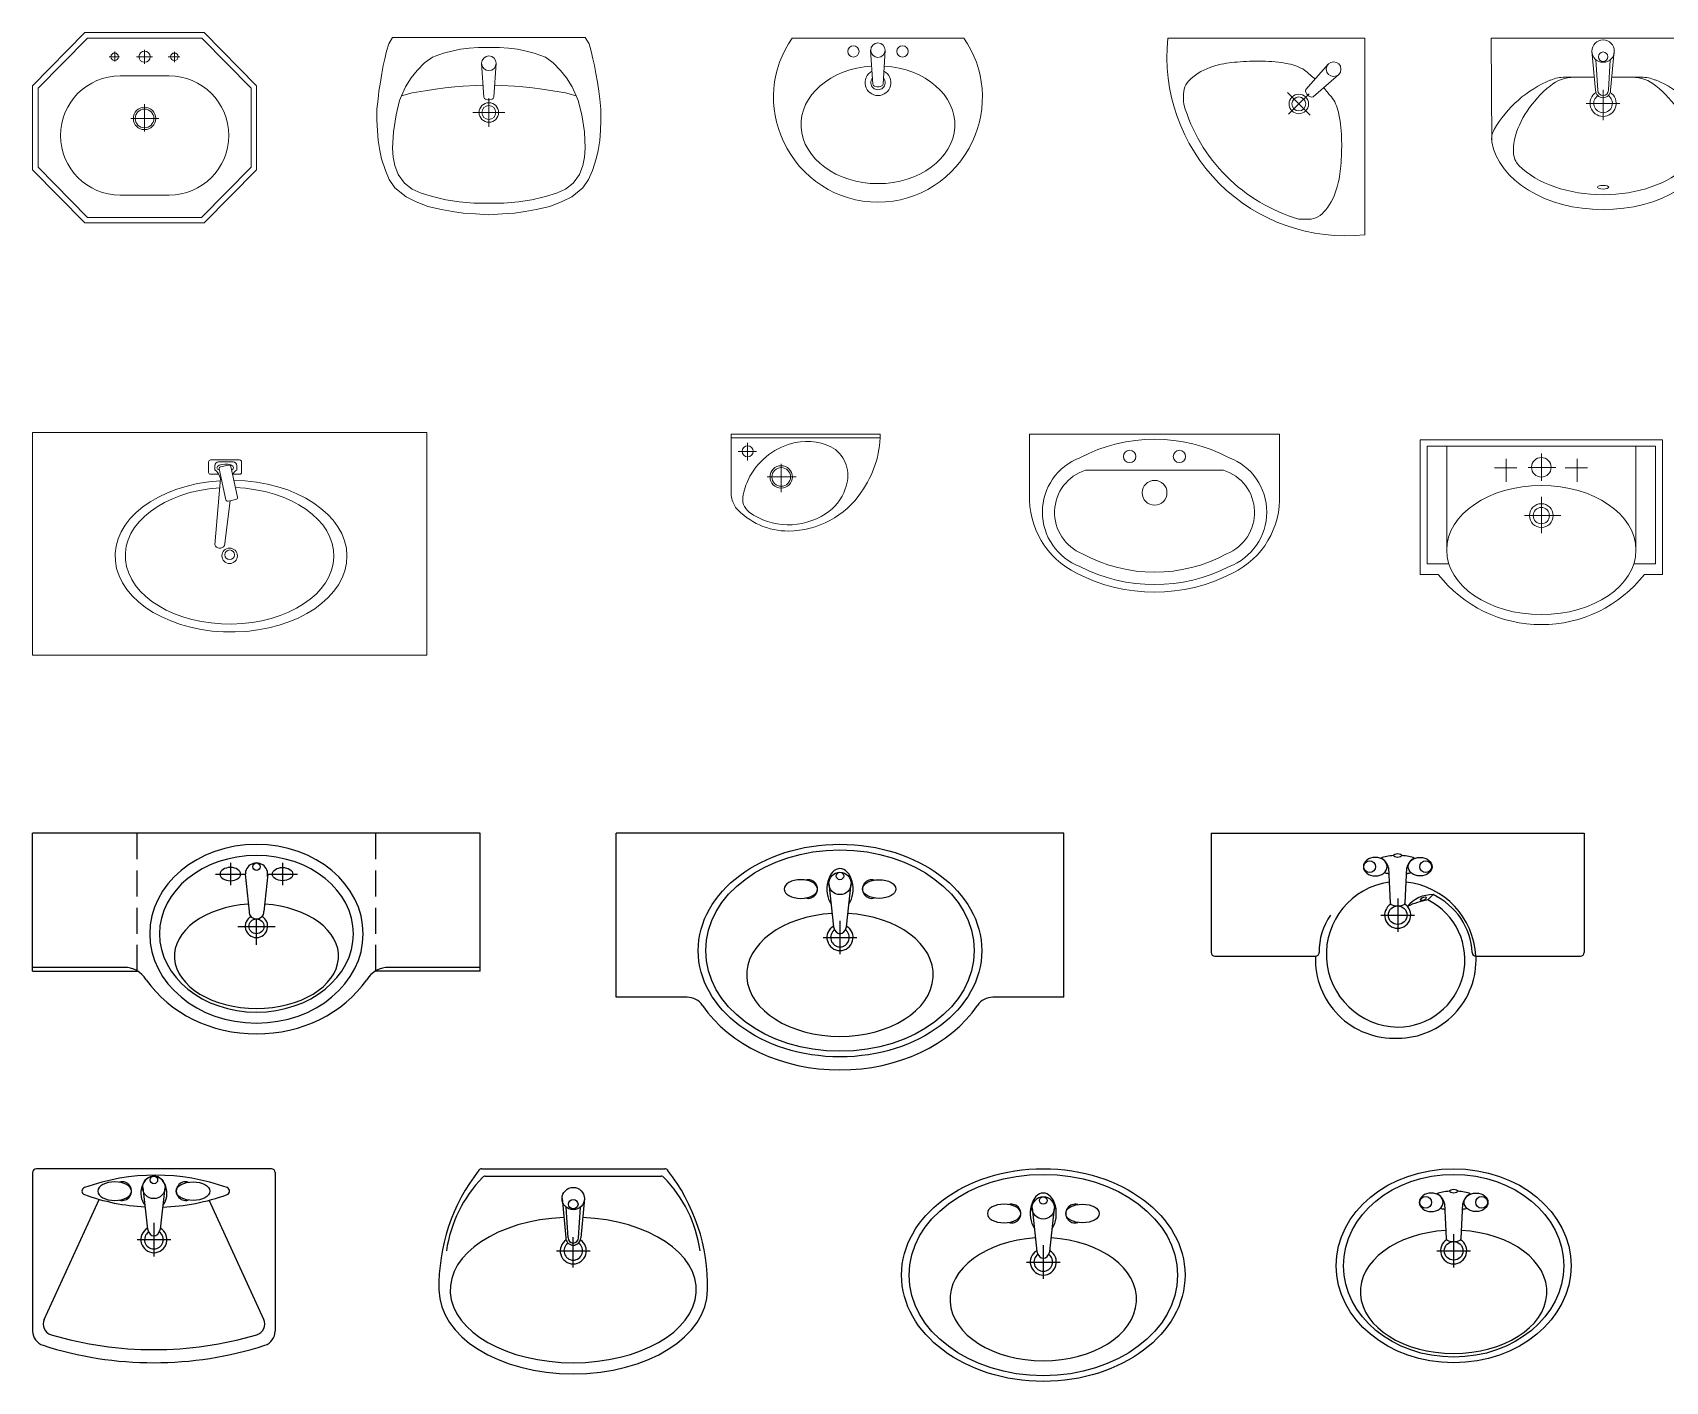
# Model space of a CAD drawing. Header units: millimetres. Extents: x 4027 to 17330, y 1997 to 8899.
# Drawn here: x 4027 to 8404, y 5283 to 8899 of the extents above; entities that cross this region are included whole.
import ezdxf

# ---------------------------------------------------------------- set-up
doc = ezdxf.new("R2010")
doc.units = ezdxf.units.MM

# ---------------------------------------------------------------- blocks, each defined once
blk = doc.blocks.new('$@$_rakovina_ugol')
at = {"lineweight": 13}
for p, q in [((-547.5, -20), (-20, -20)), ((-20, -20), (-20, -547.5)), ((-117.3, -89.4), (-177.5, -158.1)), ((-89.4, -117.3), (-158.1, -177.5)), ((-196.6, -196.6), (-227, -166.2)), ((-196.6, -196.6), (-169.3, -169.3)), ((-177.5, -158.1), (-178.6, -161.9)), ((-178.6, -161.9), (-177.7, -165)), ((-177.7, -165), (-174.8, -170.8)), ((-174.8, -170.8), (-172.8, -172.8)), ((-170.8, -174.8), (-172.8, -172.8)), ((-165, -177.7), (-170.8, -174.8)), ((-196.6, -196.6), (-223.9, -223.9)), ((-196.6, -196.6), (-166.2, -227)), ((-161.9, -178.6), (-165, -177.7)), ((-158.1, -177.5), (-161.9, -178.6))]:
    blk.add_line(p, q, dxfattribs=at)
at = {"lineweight": 9}
blk.add_circle((-103.3, -103.3), 19.7, dxfattribs=at)
at = {"lineweight": 0}
for radius in [26.2, 18.7]:
    blk.add_circle((-196.6, -196.6), radius, dxfattribs=at)
at = {"lineweight": 13}
blk.add_arc((-70.6, -70.6), 479.6, 173.9424, 276.0576, dxfattribs=at)
at = {"lineweight": 9}
for start, end in [(196.2213, 225), (225, 253.7787)]:
    blk.add_arc((-70.6, -70.6), 452.5, start, end, dxfattribs=at)
for points in [[(-505.1, -197), (-506.3, -178.5), (-508.1, -150.1), (-471, -113.6), (-423.4, -91.7), (-358.9, -82.8), (-293.8, -80.7), (-232.3, -84.9), (-185.6, -100.1), (-170.1, -116.2), (-156.2, -127.1), (-152.6, -129.7)], [(-197, -505.1), (-178.5, -506.3), (-150.1, -508.1), (-113.6, -471), (-91.7, -423.4), (-82.8, -358.9), (-80.7, -293.8), (-84.9, -232.3), (-100.1, -185.6), (-117.4, -169.8), (-127.1, -156.2), (-129.7, -152.6)]]:
    blk.add_open_spline(points, degree=3, knots=[0, 0, 0, 0, 52.011921, 80.07141, 149.093459, 206.619809, 274.043415, 344.149976, 392.541479, 414.710725, 428.0621, 428.0621, 428.0621, 428.0621], dxfattribs=at)
blk = doc.blocks.new('$@$_rakovina5')
at = {"lineweight": 13}
for p, q in [((-230, -20), (230, -20)), ((-19.7, -52.4), (-13.7, -143.6)), ((19.7, -52.4), (13.7, -143.6)), ((-13.7, -143.6), (-11.9, -147.1)), ((-11.9, -147.1), (-9, -148.6)), ((-9, -148.6), (-2.9, -150.7)), ((-2.9, -150.7), (0, -150.7)), ((2.9, -150.7), (0, -150.7)), ((9, -148.6), (2.9, -150.7)), ((11.9, -147.1), (9, -148.6)), ((13.7, -143.6), (11.9, -147.1))]:
    blk.add_line(p, q, dxfattribs=at)
for centre, radius in [((-65.8, -55.7), 15.2), ((0, -52.4), 19.3), ((65.8, -55.7), 15.2)]:
    blk.add_circle(centre, radius, dxfattribs=at)
for centre, radius, start, end in [((-4.8, -178.2), 275.2, 144.9147, 205.5417), ((4.8, -178.2), 275.2, 334.4583, 35.0853), ((0, -182.1), 277.9, 204.3749, 335.6251)]:
    blk.add_arc(centre, radius, start, end, dxfattribs=at)
at = {"lineweight": 5}
for radius, start, end in [(34.5, 117.6597, 62.3403), (19.1, 140.7325, 39.2675)]:
    blk.add_arc((0, -139.5), radius, start, end, dxfattribs=at)
at = {"lineweight": 5, "extrusion": (0, 0, -1)}
blk.add_ellipse((0, -252.3), major_axis=(206.2, 0), ratio=0.765899, start_param=4.794604, end_param=10.913359, dxfattribs=at)
blk = doc.blocks.new('$@$_rakovina4')
at = {"lineweight": 13}
for p, q in [((-268.5, -36.5), (-274.3, -56.2)), ((-258, -20), (-268.5, -36.5)), ((-258, -20), (0, -20)), ((258, -20), (0, -20)), ((258, -20), (268.5, -36.5)), ((268.5, -36.5), (274.3, -56.2)), ((-279, -77), (-283.5, -95)), ((-274.3, -56.2), (-279, -77)), ((274.3, -56.2), (279, -77)), ((279, -77), (283.5, -95)), ((-286.9, -116.6), (-290.9, -139.4)), ((-283.5, -95), (-286.9, -116.6)), ((-19.7, -89), (-13.7, -180.2)), ((19.7, -89), (13.7, -180.2)), ((283.5, -95), (286.9, -116.6)), ((286.9, -116.6), (290.9, -139.4)), ((-294.6, -163.4), (-297, -184.9)), ((-290.9, -139.4), (-294.6, -163.4)), ((290.9, -139.4), (294.6, -163.4)), ((294.6, -163.4), (297, -184.9)), ((-297, -184.9), (-300, -211.9)), ((-300, -211.9), (-300, -241.9)), ((-13.7, -180.2), (-11.9, -183.6)), ((-11.9, -183.6), (-9, -185.2)), ((-9, -185.2), (-2.9, -187.3)), ((-2.9, -187.3), (0, -187.3)), ((0, -220.9), (0, -182.3)), ((2.9, -187.3), (0, -187.3)), ((9, -185.2), (2.9, -187.3)), ((11.9, -183.6), (9, -185.2)), ((13.7, -180.2), (11.9, -183.6)), ((297, -184.9), (300, -211.9)), ((300, -211.9), (300, -241.9)), ((-300, -241.9), (-299, -269.2)), ((0, -220.9), (-43, -220.9)), ((0, -220.9), (0, -259.5)), ((0, -220.9), (43, -220.9)), ((300, -241.9), (299, -269.2)), ((-299, -269.2), (-297, -295.6)), ((-297, -295.6), (-292.5, -322.9)), ((297, -295.6), (292.5, -322.9)), ((299, -269.2), (297, -295.6)), ((-292.5, -322.9), (-288, -345.3)), ((-288, -345.3), (-277.5, -376.8)), ((288, -345.3), (277.5, -376.8)), ((292.5, -322.9), (288, -345.3)), ((-277.5, -376.8), (-267, -400.8)), ((277.5, -376.8), (267, -400.8)), ((-267, -400.8), (-252, -422.6)), ((-252, -422.6), (-222.1, -446.9)), ((252, -422.6), (222.1, -446.9)), ((267, -400.8), (252, -422.6)), ((-222.1, -446.9), (-196.5, -459.3)), ((-196.5, -459.3), (-163.5, -472.8)), ((-163.5, -472.8), (-127, -481.3)), ((-127, -481.3), (-97.5, -486.3)), ((127, -481.3), (97.5, -486.3)), ((163.5, -472.8), (127, -481.3)), ((196.5, -459.3), (163.5, -472.8)), ((222.1, -446.9), (196.5, -459.3)), ((-97.5, -486.3), (-69, -490.8)), ((-69, -490.8), (-36.1, -492.9)), ((-36.1, -492.9), (0, -495.3)), ((36.1, -492.9), (0, -495.3)), ((69, -490.8), (36.1, -492.9)), ((97.5, -486.3), (69, -490.8))]:
    blk.add_line(p, q, dxfattribs=at)
at = {"lineweight": 5}
for p, q in [((-172.5, -87.5), (-192, -108.5)), ((-151.5, -72.5), (-172.5, -87.5)), ((-121.5, -62), (-151.5, -72.5)), ((-96, -56), (-121.5, -62)), ((-76.5, -51.5), (-96, -56)), ((-52.5, -48.5), (-76.5, -51.5)), ((-28.5, -47), (-52.5, -48.5)), ((0, -47), (-28.5, -47)), ((0, -47), (28.5, -47)), ((28.5, -47), (52.5, -48.5)), ((52.5, -48.5), (76.5, -51.5)), ((76.5, -51.5), (96, -56)), ((96, -56), (121.5, -62)), ((121.5, -62), (151.5, -72.5)), ((151.5, -72.5), (172.5, -87.5)), ((172.5, -87.5), (192, -108.5)), ((-208.5, -127.9), (-223.5, -151.9)), ((-192, -108.5), (-208.5, -127.9)), ((192, -108.5), (208.5, -127.9)), ((208.5, -127.9), (223.5, -151.9)), ((-223.5, -151.9), (-233.9, -176.1)), ((-205.5, -168.4), (-233.9, -176.1)), ((-171, -162.4), (-205.5, -168.4)), ((-143, -158.4), (-171, -162.4)), ((-117, -154.9), (-143, -158.4)), ((-91, -152.2), (-117, -154.9)), ((-69, -150.4), (-91, -152.2)), ((-33.7, -148.3), (-69, -150.4)), ((-15.9, -147.9), (-33.7, -148.3)), ((15.9, -147.9), (33.7, -148.3)), ((33.7, -148.3), (69, -150.4)), ((69, -150.4), (91, -152.2)), ((91, -152.2), (117, -154.9)), ((117, -154.9), (143, -158.4)), ((143, -158.4), (171, -162.4)), ((171, -162.4), (205.5, -168.4)), ((205.5, -168.4), (233.9, -176.1)), ((223.5, -151.9), (233.9, -176.1)), ((-239.2, -188.5), (-249, -227.6)), ((-233.9, -176.1), (-239.2, -188.5)), ((-233.9, -176.1), (-233.9, -176.1)), ((233.9, -176.1), (239.2, -188.5)), ((233.9, -176.1), (233.9, -176.1)), ((239.2, -188.5), (249, -227.6)), ((-249, -227.6), (-256.1, -272.5)), ((249, -227.6), (256.1, -272.5)), ((-256.1, -272.5), (-258, -316.9)), ((256.1, -272.5), (258, -316.9)), ((-258, -316.9), (-256.5, -340.9)), ((-256.5, -340.9), (-252, -363.3)), ((256.5, -340.9), (252, -363.3)), ((258, -316.9), (256.5, -340.9)), ((-252, -363.3), (-243, -387.3)), ((-243, -387.3), (-226.1, -410.4)), ((243, -387.3), (226.1, -410.4)), ((252, -363.3), (243, -387.3)), ((-226.1, -410.4), (-205.5, -426.3)), ((-205.5, -426.3), (-181.5, -436.8)), ((-181.5, -436.8), (-151.5, -445.8)), ((181.5, -436.8), (151.5, -445.8)), ((205.5, -426.3), (181.5, -436.8)), ((226.1, -410.4), (205.5, -426.3)), ((-151.5, -445.8), (-115.5, -454.8)), ((-115.5, -454.8), (-79.5, -460.8)), ((-79.5, -460.8), (-40.5, -463.8)), ((-40.5, -463.8), (-13.5, -463.8)), ((-13.5, -463.8), (0, -463.8)), ((13.5, -463.8), (0, -463.8)), ((40.5, -463.8), (13.5, -463.8)), ((79.5, -460.8), (40.5, -463.8)), ((115.5, -454.8), (79.5, -460.8)), ((151.5, -445.8), (115.5, -454.8))]:
    blk.add_line(p, q, dxfattribs=at)
at = {"lineweight": 13}
blk.add_circle((0, -89), 19.7, dxfattribs=at)
at = {"lineweight": 5}
for radius in [26.2, 18.7]:
    blk.add_circle((0, -220.9), radius, dxfattribs=at)
blk = doc.blocks.new('$@$_rakovina1')
at = {"lineweight": 13}
for p, q in [((325, -20), (-325, -20)), ((-325, -20), (-325, -380.5)), ((325, -380.5), (325, -20)), ((-93.9, -70.7), (-93.9, -132.6)), ((0, -56.4), (0, -129.9)), ((95.8, -70.7), (95.8, -132.6)), ((-125.9, -95.1), (-65.8, -95.1)), ((-35.3, -93.4), (38.8, -93.4)), ((63.9, -95.1), (124, -95.1)), ((0, -172.1), (0, -269.7)), ((-45.1, -222.8), (52.6, -222.8)), ((-325, -380.5), (-276.4, -380.5)), ((276.4, -380.5), (325, -380.5))]:
    blk.add_line(p, q, dxfattribs=at)
at = {"lineweight": 5}
for p, q in [((306.2, -36.9), (-306.2, -36.9)), ((-306.2, -36.9), (-306.2, -352.3)), ((-253.7, -36.9), (-253.7, -315.2)), ((253.7, -36.9), (253.7, -315.2)), ((306.2, -352.3), (306.2, -36.9)), ((-306.2, -352.3), (-247.8, -352.3)), ((247.8, -352.3), (306.2, -352.3))]:
    blk.add_line(p, q, dxfattribs=at)
at = {"lineweight": 13}
blk.add_circle((0, -93.2), 26.3, dxfattribs=at)
at = {"lineweight": 5}
for radius in [31.9, 21.8]:
    blk.add_circle((0, -222.8), radius, dxfattribs=at)
at = {"lineweight": 13}
blk.add_arc((0, -164), 351.1, 218.0661, 321.9339, dxfattribs=at)
at = {"lineweight": 5}
blk.add_ellipse((0, -315.2), major_axis=(-253.7, 0), ratio=0.682328, dxfattribs=at)
blk = doc.blocks.new('OPERA  600x510x850 ( врезная)')
at = {"lineweight": 13}
for p, q in [((-313.4, 14.6), (-453.4, -127.9)), ((-306.6, 0), (-438.8, -134.5)), ((-313.4, 14.6), (6.6, 14.6)), ((-306.6, 0), (0, 0)), ((0, 0), (132.3, -134.6)), ((6.6, 14.6), (146.6, -127.9)), ((-453.4, -352.9), (-453.4, -127.9)), ((-453.4, -240.4), (-453.4, -127.9)), ((146.6, -127.9), (146.6, -352.9)), ((-438.8, -244.1), (-438.8, -134.5)), ((-438.8, -346.4), (-438.8, -134.5)), ((132.3, -134.6), (132.3, -346.2)), ((-438.8, -346.4), (-306.4, -481.1)), ((-0.3, -481.1), (132.3, -346.2)), ((-453.4, -352.9), (-313.4, -495.4)), ((6.6, -495.4), (146.6, -352.9)), ((-0.3, -481.1), (-306.4, -481.1)), ((6.6, -495.4), (-313.4, -495.4))]:
    blk.add_line(p, q, dxfattribs=at)
at = {"lineweight": 5}
for p, q in [((-233.4, -36.4), (-233.4, -62.8)), ((-153.4, -31.5), (-153.4, -68.7)), ((-73.4, -36.9), (-73.4, -64.4)), ((-247.9, -50), (-220.4, -50)), ((-175.1, -50), (-132.4, -50)), ((-90.3, -50), (-58.5, -50)), ((-87.7, -101.2), (-218.8, -101.2)), ((-189.9, -215.4), (-115.2, -215.4)), ((-153.4, -177.5), (-153.4, -250.9)), ((-87.7, -421.1), (-218.8, -421.1))]:
    blk.add_line(p, q, dxfattribs=at)
for centre, radius in [((-233.4, -50), 10), ((-153.3, -50), 15), ((-73.4, -50), 10), ((-153.4, -215.4), 30)]:
    blk.add_circle(centre, radius, dxfattribs=at)
at = {"lineweight": 13}
blk.add_circle((-153.4, -215.4), 25, dxfattribs=at)
at = {"lineweight": 5}
for centre, radius, start, end in [((-218.8, -261.1), 159.9, 90, 270), ((-87.7, -261.2), 160, 270, 90)]:
    blk.add_arc(centre, radius, start, end, dxfattribs=at)
blk = doc.blocks.new('OBLIC 400x260x850')
at = {"lineweight": 13}
for p, q in [((-400, 0), (0, 0)), ((-399.8, -165), (-400, 0))]:
    blk.add_line(p, q, dxfattribs=at)
at = {"lineweight": 5}
for p, q in [((-400, -10), (0, -10)), ((-355.6, -46.3), (-355.6, -23.1)), ((-355.6, -23.1), (-355.6, -70.5)), ((-331.9, -46.8), (-380.8, -46.8)), ((-355.6, -70.5), (-355.6, -46.8)), ((-355.6, -46.8), (-331.9, -46.8)), ((-265.6, -80.1), (-265.6, -155.6)), ((-265.6, -115), (-265.6, -80.1)), ((-303.7, -115), (-225.2, -115))]:
    blk.add_line(p, q, dxfattribs=at)
for centre, radius in [((-355.6, -46.3), 15), ((-265.6, -115), 30)]:
    blk.add_circle(centre, radius, dxfattribs=at)
at = {"lineweight": 13}
blk.add_circle((-265.6, -115), 25, dxfattribs=at)
for centre, radius, start, end in [((-187.9, -204.6), 185.9, 102.4843, 150.5934), ((-196.9, -166.1), 146.4, 58.3919, 102.3071), ((-177.2, -111.3), 90.2, 336.7787, 50.7607), ((-273.3, 3.5), 273.3, 324.4032, 359.2657), ((-136.1, -220.5), 239, 153.3637, 165.9703), ((-315.6, -151.8), 85.2, 188.9188, 211.6265), ((-321.7, -172.6), 47.4, 167.8225, 231.3834), ((-247, -24), 236, 270.3569, 326.1112), ((-209.7, -110.1), 121.2, 301.2627, 342.3167), ((-246.7, -70.7), 189.4, 221.641, 270.3538), ((-246.1, -62.2), 181.1, 234.4868, 303.2386)]:
    blk.add_arc(centre, radius, start, end, dxfattribs=at)
blk = doc.blocks.new('rr3r3')
at = {"lineweight": 0}
for p, q in [((753974.7, 138748.5), (753976.7, 138470)), ((753974.7, 138748.5), (754574.7, 138748.5)), ((754244.7, 138713.5), (754254.7, 138608.5)), ((754304.7, 138713.5), (754294.7, 138608.5)), ((754260.6, 138608.5), (754255.5, 138690.5)), ((754288.9, 138608.5), (754293.9, 138690.5)), ((754199.7, 138643.5), (754172.4, 138643.5)), ((754196.7, 138643.5), (754251.4, 138643.5)), ((754298.1, 138643.5), (754377.1, 138643.5)), ((754349.7, 138643.5), (754377.1, 138643.5)), ((754229.7, 138573.5), (754319.7, 138573.5)), ((754274.7, 138528.8), (754274.7, 138609.9)), ((754034.7, 138454.3), (754034.7, 138442.1)), ((754514.7, 138454.3), (754514.7, 138442.1))]:
    blk.add_line(p, q, dxfattribs=at)
blk.add_lwpolyline([(754574.7, 138748.5), (754572.8, 138470)], dxfattribs=at)
for centre, radius in [((754274.7, 138713.5), 30), ((754274.7, 138698.5), 12.7)]:
    blk.add_circle(centre, radius, dxfattribs=at)
for centre, radius, start, end in [((754251.6, 138349.1), 310, 112.1614, 150.1785), ((754196.7, 138543.5), 100, 90, 129.3222), ((754172.4, 138543.5), 100, 90, 112.1614), ((754352.8, 138543.5), 100, 50.6778, 90), ((754377.1, 138543.5), 100, 67.8386, 90), ((754297.9, 138349.1), 310, 29.8215, 67.8386), ((754274.7, 138573.5), 35, 123.2031, 56.7969), ((754274.7, 138573.5), 25, 124.0477, 55.9523), ((754274.7, 138608.5), 20, 180, 0), ((754274.7, 138608.5), 14.1, 180, 0), ((754026, 138478.3), 50, 150.1785, 189.5876), ((754523.5, 138478.3), 50, 350.4124, 29.8215), ((754134.7, 138454.3), 100, 167.0343, 180), ((754084.7, 138442.1), 50, 180, 224.7462), ((754464.7, 138442.1), 50, 315.2538, 0), ((754464.7, 138442.1), 50, 315.2538, 0), ((754414.7, 138454.3), 100, 0, 12.9657)]:
    blk.add_arc(centre, radius, start, end, dxfattribs=at)
for major_axis, ratio, start_param, end_param in [((224.2, 126.5), 0.720868, 1.808292, 2.55961), ((300, 0), 0.683333, -3.026676, -1.570796), ((265, 0), 0.622642, -2.588658, -1.570796)]:
    blk.add_ellipse((754274.7, 138493.5), major_axis=major_axis, ratio=ratio, start_param=start_param, end_param=end_param, dxfattribs=at)
at = {"lineweight": 0, "extrusion": (0, 0, -1)}
for major_axis, ratio, start_param, end_param in [((-224.2, 126.5), 0.720868, 1.808292, 2.55961), ((-300, 0), 0.683333, -3.026676, -1.570796), ((-265, 0), 0.622642, -2.588658, -1.570796)]:
    blk.add_ellipse((754274.7, 138493.5), major_axis=major_axis, ratio=ratio, start_param=start_param, end_param=end_param, dxfattribs=at)
at = {"lineweight": 0}
blk.add_ellipse((754274.7, 138348.5), major_axis=(-15, 0), ratio=0.333333, dxfattribs=at)
blk = doc.blocks.new('frfrg')
at = {"lineweight": 0}
for p, q in [((752737.1, 137525.7), (752737.1, 137686.8)), ((752737.1, 137686.8), (753407.6, 137686.8)), ((753407.6, 137525.7), (753407.6, 137686.8)), ((752887.5, 137589.8), (753257.3, 137589.8))]:
    blk.add_line(p, q, dxfattribs=at)
for centre, radius in [((753005.7, 137626.8), 16.7), ((753139, 137626.8), 16.7), ((753072.4, 137529.2), 33.3)]:
    blk.add_circle(centre, radius, dxfattribs=at)
for centre, radius, start, end in [((753072.4, 137244.7), 428.3, 62.1513, 117.8487), ((752927.7, 137477.5), 156.1, 110.7975, 249.2084), ((753217, 137477.5), 156.1, 290.7916, 69.2025), ((752923.3, 137476.3), 119.1, 107.5243, 248.3573), ((753221.4, 137476.3), 119.1, 291.6427, 72.4757), ((752961.4, 137515.7), 224.4, 177.4434, 244.0472), ((753183.4, 137515.7), 224.4, 295.9528, 2.5566), ((753072.4, 137719.7), 403.3, 241.4106, 298.5894), ((753072.4, 137719.7), 456.6, 242.7305, 297.2695), ((753072.4, 137719.7), 436.6, 242.7305, 297.2695)]:
    blk.add_arc(centre, radius, start, end, dxfattribs=at)
blk = doc.blocks.new('343483')
at = {"color": 0}
for p, q in [((-30, -105), (-17.3, -221.5)), ((17.3, -221.5), (30, -105)), ((0, -205), (0, -295)), ((-45, -250), (45, -250))]:
    blk.add_line(p, q, dxfattribs=at)
for centre, radius in [((0, -105), 30), ((0, -85), 10)]:
    blk.add_circle(centre, radius, dxfattribs=at)
for centre, radius, start, end in [((-85, -120), 25, 253.3985, 106.6015), ((85, -120), 25, 73.3985, 286.6015), ((0, -250), 35, 119.9855, 60.0144), ((0, -250), 25, 124.751, 55.2487)]:
    blk.add_arc(centre, radius, start, end, dxfattribs=at)
for centre, major_axis, ratio in [((0, -285), (-380, 0), 0.75), ((0, -285), (-360, 0), 0.75), ((105, -120), (-45, 0), 0.555556)]:
    blk.add_ellipse(centre, major_axis=major_axis, ratio=ratio, dxfattribs=at)
for centre, major_axis, ratio, start_param, end_param in [((0, -120), (0, -55), 0.636364, 0.755494, 5.527693), ((0, -350), (-250, 0), 0.66, -1.487735, 4.629234), ((0, -210), (0, 30), 0.624113, 1.963897, 4.319284)]:
    blk.add_ellipse(centre, major_axis=major_axis, ratio=ratio, start_param=start_param, end_param=end_param, dxfattribs=at)
at = {"color": 0, "extrusion": (0, 0, -1)}
blk.add_ellipse((-105, -120), major_axis=(45, 0), ratio=0.555556, dxfattribs=at)
blk = doc.blocks.new('32424')
at = {"color": 0}
for p, q in [((-24.6, -93.3), (-20.1, -187.2)), ((20.1, -187.2), (24.6, -93.3)), ((0, -175), (0, -265)), ((-45, -220), (45, -220))]:
    blk.add_line(p, q, dxfattribs=at)
for centre, radius in [((-75, -90), 15.8), ((75, -90), 15.8), ((0, -220), 25)]:
    blk.add_circle(centre, radius, dxfattribs=at)
for centre, radius, start, end in [((-60.7, -100.4), 36.8, 11.1053, 65.0233), ((60.7, -100.4), 36.8, 114.9767, 168.872), ((-26.4, -110.5), 2.63, 354.2171, 83.9124), ((26.4, -110.5), 2.63, 96.0876, 185.7829), ((0, -220), 35, 122.3834, 57.6166), ((-15.1, -187), 5, 182.7195, 244.4376), ((15.1, -187), 5, 295.5626, 357.2792)]:
    blk.add_arc(centre, radius, start, end, dxfattribs=at)
at = {"color": 0, "extrusion": (0, 0, -1)}
blk.add_ellipse((-60, -90), major_axis=(32, 0), ratio=0.780869, dxfattribs=at)
at = {"color": 0}
for centre, major_axis, ratio, start_param, end_param in [((0, -85), (-65, 0), 0.384615, -1.398412, -0.80273), ((0, -85), (-65, 0), 0.384615, -2.338863, -1.743181), ((0, -85), (-65, 0), 0.384615, 0.989338, 1.1639), ((0, -85), (-65, 0), 0.384615, 1.945703, 1.947072), ((0, -85), (-65, 0), 0.384615, 1.977693, 2.152255), ((0, -330), (-250, 0), 0.66, -1.487735, 4.629234), ((0, -180), (26.7, 0), 0.563748, -2.274391, -0.867198)]:
    blk.add_ellipse(centre, major_axis=major_axis, ratio=ratio, start_param=start_param, end_param=end_param, dxfattribs=at)
for centre, major_axis, ratio in [((0, -60), (11.2, 0), 0.447214), ((60, -90), (-32, 0), 0.780869), ((0, -260), (-315, 0), 0.825397), ((0, -260), (-295, 0), 0.830508)]:
    blk.add_ellipse(centre, major_axis=major_axis, ratio=ratio, dxfattribs=at)
at = {"color": 0, "extrusion": (0, 0, -1)}
blk.add_ellipse((0, -85), major_axis=(65, 0), ratio=0.384615, start_param=1.945703, end_param=1.947072, dxfattribs=at)
blk = doc.blocks.new('54343')
at = {"color": 0}
for p, q in [((600, 0), (-600, 0)), ((-320, -70), (-320, 0)), ((320, -70), (320, 0)), ((-600, -370), (-600, 0)), ((-320, -50), (-320, 0)), ((320, -50), (320, 0)), ((600, -370), (600, 0)), ((-70, -80), (-70, -140)), ((70, -80), (70, -140)), ((-320, -170), (-320, -100)), ((-110, -110), (-30, -110)), ((-30, -110), (-20, -210)), ((30, -110), (20, -210)), ((30, -110), (110, -110)), ((320, -170), (320, -100)), ((-320, -270), (-320, -200)), ((320, -270), (320, -200)), ((-50, -250), (50, -250)), ((0, -300), (0, -230)), ((-320, -370), (-320, -300)), ((320, -370), (320, -300)), ((-355.1, -360), (-600, -360)), ((-600, -370), (-320, -370)), ((600, -370), (320, -370)), ((600, -360), (355.1, -360))]:
    blk.add_line(p, q, dxfattribs=at)
for centre, radius in [((0, -90), 10), ((0, -250), 20)]:
    blk.add_circle(centre, radius, dxfattribs=at)
for centre, radius, start, end in [((0, -110), 30, 348.5788, 191.4212), ((0, -210), 20, 180, 0), ((0, -250), 30, 118.955, 61.045), ((-355.1, -430), 70, 31.9001, 90), ((355.1, -430), 70, 90, 148.0999)]:
    blk.add_arc(centre, radius, start, end, dxfattribs=at)
for centre, major_axis, ratio, start_param, end_param in [((0, -270), (286.1, 0), 0.837064, 3.141593, 9.424778), ((0, -270), (260, 0), 0.807692, 3.141593, 9.424778), ((-70, -110), (-27.5, 0), 0.645918, -1.570796, 4.712389), ((70, -110), (27.5, 0), 0.645918, 1.570796326794874, 7.85398163397446), ((0, -330), (-220, 0), 0.636364, -1.470947, 4.61254), ((0, -240), (344.4, 0), 0.866228, 3.680069, 5.744709)]:
    blk.add_ellipse(centre, major_axis=major_axis, ratio=ratio, start_param=start_param, end_param=end_param, dxfattribs=at)
blk = doc.blocks.new('534')
for p, q in [((-600, -440), (-600, 0)), ((600, 0), (-600, 0)), ((600, -440), (600, 0)), ((-30, -135), (-17.3, -251.5)), ((17.3, -251.5), (30, -135)), ((0, -235), (0, -325)), ((-45, -280), (45, -280)), ((-410, -440), (-600, -440)), ((600, -440), (410, -440))]:
    blk.add_line(p, q)
for centre, radius in [((0, -135), 30), ((0, -115), 10)]:
    blk.add_circle(centre, radius)
for centre, radius, start, end in [((-85, -150), 25, 253.3985, 106.6015), ((85, -150), 25, 73.3985, 286.6015), ((0, -280), 35, 119.9855, 60.0144), ((0, -280), 25, 124.751, 55.2487), ((-410, -490), 50, 33.8793, 90), ((410, -490), 50, 90, 146.1207)]:
    blk.add_arc(centre, radius, start, end)
for centre, major_axis, ratio in [((0, -315), (-380, 0), 0.75), ((0, -315), (-360, 0), 0.75), ((105, -150), (-45, 0), 0.555556)]:
    blk.add_ellipse(centre, major_axis=major_axis, ratio=ratio)
at = {"extrusion": (0, 0, -1)}
blk.add_ellipse((-105, -150), major_axis=(45, 0), ratio=0.555556, dxfattribs=at)
for centre, major_axis, ratio, start_param, end_param in [((0, -150), (0, -55), 0.636364, 0.755494, 5.527693), ((0, -380), (-250, 0), 0.66, -1.487735, 4.629234), ((0, -240), (0, 30), 0.624113, 1.963897, 4.319284), ((0, -315), (415, 0), 0.771084, -2.663852, -0.477741)]:
    blk.add_ellipse(centre, major_axis=major_axis, ratio=ratio, start_param=start_param, end_param=end_param)
blk = doc.blocks.new('ertetr4')
for p, q in [((-500, 0), (500, 0)), ((-500, 0), (-500, -320)), ((500, 0), (500, -320)), ((-24.6, -93.3), (-20.1, -187.2)), ((20.1, -187.2), (24.6, -93.3)), ((0, -175), (0, -265)), ((95, -165), (80.8, -179.2)), ((-45, -220), (45, -220)), ((-490, -330), (-220, -330)), ((210, -330), (490, -330))]:
    blk.add_line(p, q)
for centre, radius in [((-75, -90), 15.8), ((75, -90), 15.8), ((0, -220), 25)]:
    blk.add_circle(centre, radius)
for centre, radius, start, end in [((-60.7, -100.4), 36.8, 11.1053, 65.0233), ((60.7, -100.4), 36.8, 114.9767, 168.872), ((-26.4, -110.5), 2.63, 354.2171, 83.9124), ((-0.6, -340), 210, 2.7294, 83.6165), ((26.4, -110.5), 2.63, 96.0876, 185.7829), ((3.8, -325), 195, 97.8312, 268.8808), ((93.6, -253.5), 88.5, 89.0835, 140.0967), ((17.8, -329.8), 182, 2.9232, 64.8903), ((0, -220), 35, 122.3834, 57.6166), ((-15.1, -187), 5, 182.7195, 244.4376), ((0, -340), 180, 270, 63.3167), ((15.1, -187), 5, 295.5626, 357.2792), ((116.3, -385.9), 209.7, 99.7249, 115.5804), ((-43, -316.4), 167.5, 144.8496, 181.1466), ((-490, -320), 10, 180, 270), ((-220.5, -320), 10, 270, 1.1466), ((-9.9, -339.6), 210.4, 177.3765, 272.6856), ((0.2, -339.8), 210, 269.9395, 2.663), ((209.5, -320), 10, 182.9232, 270), ((490, -320), 10, 270, 0)]:
    blk.add_arc(centre, radius, start, end)
at = {"extrusion": (0, 0, -1)}
blk.add_ellipse((-60, -90), major_axis=(32, 0), ratio=0.780869, dxfattribs=at)
for centre, major_axis, ratio, start_param, end_param in [((0, -85), (-65, 0), 0.384615, -1.398412, -0.80273), ((0, -85), (-65, 0), 0.384615, -2.338863, -1.743181), ((0, -85), (-65, 0), 0.384615, 0.989338, 1.1639), ((0, -85), (-65, 0), 0.384615, 1.945703, 1.947072), ((0, -85), (-65, 0), 0.384615, 1.977693, 2.152255), ((0, -180), (26.7, 0), 0.563748, -2.274391, -0.867198)]:
    blk.add_ellipse(centre, major_axis=major_axis, ratio=ratio, start_param=start_param, end_param=end_param)
for centre, major_axis, ratio in [((0, -60), (11.2, 0), 0.447214), ((60, -90), (-32, 0), 0.780869), ((69.1, -176), (-7.55, -3.43), 0.482538)]:
    blk.add_ellipse(centre, major_axis=major_axis, ratio=ratio)
blk.add_ellipse((0, -85), major_axis=(65, 0), ratio=0.384615, start_param=1.945703, end_param=1.947072, dxfattribs=at)
blk = doc.blocks.new('34333')
at = {"color": 0}
for p, q in [((315, 0), (-315, 0)), ((-325, -10), (-325, -435.3)), ((325, -10), (325, -435.3)), ((-294.3, -403.8), (-147, -82)), ((-30, -50), (-17.3, -161.5)), ((17.3, -161.5), (30, -50)), ((294.3, -403.8), (148.1, -84.5)), ((0, -145), (0, -235)), ((-45, -190), (45, -190))]:
    blk.add_line(p, q, dxfattribs=at)
for centre, radius in [((0, -50), 30), ((0, -30), 10)]:
    blk.add_circle(centre, radius, dxfattribs=at)
for centre, radius, start, end in [((-315, -10), 10, 90, 180), ((315, -10), 10, 0, 90), ((5, -580), 562.9, 70.1238, 109.8762), ((-85, -60), 25, 253.3985, 106.6015), ((85, -60), 25, 73.3985, 286.6015), ((-183, -60), 10, 109.8762, 250.1238), ((5, 460), 562.9, 250.1238, 267.0714), ((5, 460), 562.9, 271.9052, 289.8762), ((193, -60), 10, 289.8762, 70.1238), ((0, -190), 35, 119.9855, 60.0144), ((0, -190), 25, 124.751, 55.2487), ((-285, -435.3), 40, 180, 252.1545), ((-267, -416.3), 30, 155.4002, 253.4989), ((267, -416.3), 30, 286.5011, 24.5998), ((285, -435.3), 40, 287.8455, 0), ((0, 450), 970, 252.1545, 287.8455), ((0, 485), 970, 253.4989, 286.5011)]:
    blk.add_arc(centre, radius, start, end, dxfattribs=at)
at = {"color": 0, "extrusion": (0, 0, -1)}
blk.add_ellipse((-105, -60), major_axis=(45, 0), ratio=0.555556, dxfattribs=at)
at = {"color": 0}
for centre, major_axis, ratio, start_param, end_param in [((0, -65), (0, -45), 0.777778, 0.781434, 5.501752), ((0, -150), (0, 30), 0.624113, 1.963897, 4.319284)]:
    blk.add_ellipse(centre, major_axis=major_axis, ratio=ratio, start_param=start_param, end_param=end_param, dxfattribs=at)
blk.add_ellipse((105, -60), major_axis=(-45, 0), ratio=0.555556, dxfattribs=at)
blk = doc.blocks.new('64454')
at = {"color": 0}
for p, q in [((-245.2, 0), (245.2, 0)), ((-235.8, -20), (235.8, -20)), ((-30, -80), (-20, -185)), ((30, -80), (20, -185)), ((-14.1, -185), (-19.2, -103.1)), ((14.1, -185), (19.2, -103.1)), ((0, -264.7), (0, -183.6)), ((-45, -220), (45, -220))]:
    blk.add_line(p, q, dxfattribs=at)
for centre, radius in [((0, -80), 30), ((0, -95), 12.7)]:
    blk.add_circle(centre, radius, dxfattribs=at)
for centre, radius, start, end in [((-245.2, -10), 10, 90, 141.9237), ((245.2, -10), 10, 38.0763, 90), ((143.1, -314.2), 503.2, 141.9237, 181.2348), ((11.4, -270.7), 355, 135.7651, 171.7899), ((-235.8, -30), 10, 90, 135.7651), ((235.8, -30), 10, 44.2349, 90), ((-11.4, -270.7), 355, 8.2101, 44.2349), ((-143.1, -314.2), 503.2, 358.7652, 38.0763), ((0, -220), 35, 123.2031, 56.7969), ((0, -220), 25, 124.0477, 55.9523), ((0, -185), 20, 180, 0), ((0, -185), 14.1, 180, 0)]:
    blk.add_arc(centre, radius, start, end, dxfattribs=at)
for major_axis, ratio, start_param, end_param in [((330, 0), 0.590909, 1.647186, 7.777592), ((360, 0), 0.625, 3.141593, 6.283185)]:
    blk.add_ellipse((0, -325), major_axis=major_axis, ratio=ratio, start_param=start_param, end_param=end_param, dxfattribs=at)
blk = doc.blocks.new('4334')
at = {"lineweight": 0, "ltscale": 8}
for p, q in [((528.3, 0), (-528.3, 0)), ((528.3, -596.7), (528.3, 0)), ((-30.2, -78.9), (9.1, -78.9)), ((-25, -123.7), (-40.3, -300.7)), ((-40.2, -88.9), (-40.2, -100)), ((19.1, -88.9), (19.1, -100.6)), ((1.2, -182.9), (-14.1, -303.4)), ((-528.3, -596.7), (528.3, -596.7))]:
    blk.add_line(p, q, dxfattribs=at)
at = {"lineweight": 0, "ltscale": 10}
blk.add_line((-528.3, -596.7), (-528.3, 0), dxfattribs=at)
at = {"lineweight": 0, "ltscale": 8}
blk.add_lwpolyline([(7.1, -112.1), (26.6, -112.1, 0.414214), (31.6, -107.1), (31.6, -78.4, 0.414214), (26.6, -73.4), (-51.8, -73.4, 0.414214), (-56.8, -78.4), (-56.8, -107.1, 0.414214), (-51.8, -112.1), (-29.6, -112.1)], format="xyb", dxfattribs=at)
blk.add_lwpolyline([(-28.4, -97.6), (-10.5, -180.3, 0.414214), (-4.5, -184.1), (16.6, -179.5, 0.414214), (20.5, -173.6), (2.5, -90.9, 0.414214), (-3.5, -87.1), (-24.6, -91.7, 0.414214)], format="xyb", close=True, dxfattribs=at)
for centre, radius in [((-0.3, -330.5), 20.7), ((-0.3, -330.5), 20.7), ((0, -327.9), 13)]:
    blk.add_circle(centre, radius, dxfattribs=at)
for centre, radius, start, end in [((-30.2, -88.9), 10, 90, 180), ((9.1, -88.9), 10, 0, 90), ((-65.4, -132.8), 41.4, 12.7625, 52.4909), ((41.4, -135.5), 41.4, 122.57, 145.8755), ((-26.6, -295.5), 14.7, 200.7572, 327.6585)]:
    blk.add_arc(centre, radius, start, end, dxfattribs=at)
at = {"lineweight": 0, "ltscale": 8, "extrusion": (0, 0, -1)}
for centre, major_axis, ratio, start_param, end_param in [((-12.1, -94.3), (-22.2, 0), 0.443478, -0.799654, 3.854588), ((3.5, -331.6), (310.8, 0), 0.654321, -1.54793, 4.618862), ((-0.3, -330.5), (279.7, 0), 0.654321, -1.516557, 4.61628)]:
    blk.add_ellipse(centre, major_axis=major_axis, ratio=ratio, start_param=start_param, end_param=end_param, dxfattribs=at)

msp = doc.modelspace()

# ---------------------------------------------------------------- block references
at = {"lineweight": 5}
msp.add_blockref('OPERA  600x510x850 ( врезная)', (4480.6, 8884.8), dxfattribs=at)
at = {"lineweight": 0}
for name, p in [('$@$_rakovina4', (5250.3, 8906.2)), ('$@$_rakovina5', (6293.3, 8904.8)), ('$@$_rakovina_ugol', (7618.1, 8904.8)), ('$@$_rakovina1', (8071.6, 7827.2))]:
    msp.add_blockref(name, p, dxfattribs=at)
for name, p in [('rr3r3', (-746037.6, -129863.7)), ('4334', (4555.6, 7827.2)), ('OBLIC 400x260x850', (6299.6, 7823.1)), ('frfrg', (-746037.6, -129863.7)), ('54343', (4627.3, 6753.1)), ('534', (6191.5, 6753.1)), ('ertetr4', (7686.5, 6753.1)), ('34333', (4352.3, 5853.1)), ('64454', (5476.5, 5853.1)), ('343483', (6736.5, 5853.1)), ('32424', (7836.5, 5853.1))]:
    msp.add_blockref(name, p)

doc.saveas('drawing.dxf')
